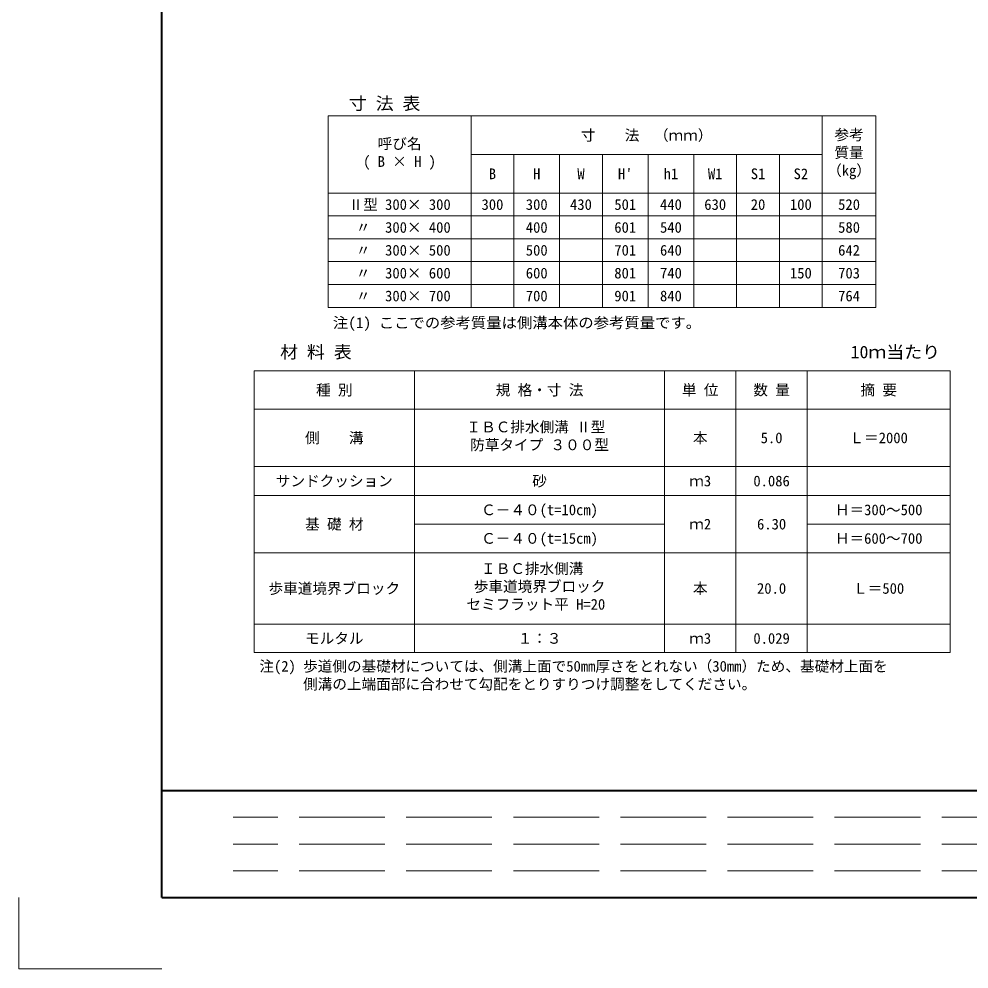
# Model space of a CAD drawing. Units: millimetres at full size; details may follow other scales. Extents: x 164402 to 209100, y 872507 to 885397.
# Drawn here: x 181594 to 184256, y 872507 to 875168 of the extents above; entities that cross this region are included whole.
import ezdxf
from ezdxf.enums import TextEntityAlignment as Align

# ---------------------------------------------------------------- set-up
doc = ezdxf.new("R2010")
doc.units = ezdxf.units.MM
doc.header["$LTSCALE"] = 40
doc.linetypes.add('DASHED', pattern=[7.5, 6, -1.5])
for name, color, linetype, lineweight in [('0_2', 7, 'Continuous', 13), ('Defpoints_3', 8, 'Continuous', 0), ('図枠', 7, 'Continuous', 5), ('寸法表', 30, 'Continuous', 13)]:
    doc.layers.add(name, color=color, linetype=linetype, lineweight=lineweight)
doc.layers.add('文字', color=7, linetype='Continuous')
doc.styles.add('ＭＳ 明朝', font='')
doc.styles.get('ＭＳ 明朝').set_extended_font_data('MS Mincho')

msp = doc.modelspace()

# ---------------------------------------------------------------- linework, layer by layer
at = {"layer": 'Defpoints_3'}
for p, q in [((182860.69, 874616.09), (182980.69, 874616.09)), ((183108.69, 874616.09), (183228.69, 874616.09)), ((183484.69, 874616.09), (183844.69, 874616.09)), ((182860.69, 874552.09), (182980.69, 874552.09)), ((183108.69, 874552.09), (183228.69, 874552.09)), ((183484.69, 874552.09), (183844.69, 874552.09)), ((182860.69, 874488.09), (182980.69, 874488.09)), ((183108.69, 874488.09), (183228.69, 874488.09)), ((183484.69, 874488.09), (183724.69, 874488.09)), ((182860.69, 874424.09), (182980.69, 874424.09)), ((183108.69, 874424.09), (183228.69, 874424.09)), ((183484.69, 874424.09), (183844.69, 874424.09))]:
    msp.add_line(p, q, dxfattribs=at)
at = {"layer": 'Defpoints_3', "color": 7, "lineweight": 13}
for p, q in [((181594.36, 872707.22), (181594.36, 872507.22)), ((181594.36, 872507.22), (181994.36, 872507.22))]:
    msp.add_line(p, q, dxfattribs=at)
at = {"layer": '図枠', "lineweight": 40}
for p, q in [((181994.36, 872707.22), (181994.36, 878247.22)), ((181994.36, 873007.22), (189794.36, 873007.22)), ((181994.36, 872707.22), (189794.36, 872707.22))]:
    msp.add_line(p, q, dxfattribs=at)
at = {"layer": '図枠', "linetype": 'DASHED', "lineweight": 9}
for p, q in [((185319.36, 872932.22), (182194.36, 872932.22)), ((185319.36, 872857.22), (182194.36, 872857.22)), ((185319.36, 872782.22), (182194.36, 872782.22))]:
    msp.add_line(p, q, dxfattribs=at)
at = {"layer": '寸法表'}
for p, q in [((182460.69, 874896.09), (183994.69, 874896.09)), ((182460.69, 874896.09), (182460.69, 874360.09)), ((182860.69, 874896.09), (182860.69, 874360.09)), ((183844.69, 874896.09), (183844.69, 874360.09)), ((183994.69, 874896.09), (183994.69, 874360.09)), ((182860.69, 874788.09), (183844.69, 874788.09)), ((182980.69, 874788.09), (182980.69, 874360.09)), ((183108.69, 874788.09), (183108.69, 874360.09)), ((183228.69, 874788.09), (183228.69, 874360.09)), ((183356.69, 874788.09), (183356.69, 874360.09)), ((183484.69, 874788.09), (183484.69, 874360.09)), ((183604.69, 874788.09), (183604.69, 874360.09)), ((183724.69, 874788.09), (183724.69, 874360.09)), ((182460.69, 874680.09), (183994.69, 874680.09)), ((182460.69, 874616.09), (182860.69, 874616.09)), ((182980.69, 874616.09), (183108.69, 874616.09)), ((183228.69, 874616.09), (183484.69, 874616.09)), ((183844.69, 874616.09), (183994.69, 874616.09)), ((182460.69, 874552.09), (182860.69, 874552.09)), ((182980.69, 874552.09), (183108.69, 874552.09)), ((183228.69, 874552.09), (183484.69, 874552.09)), ((183844.69, 874552.09), (183994.69, 874552.09)), ((182460.69, 874488.09), (182860.69, 874488.09)), ((182980.69, 874488.09), (183108.69, 874488.09)), ((183228.69, 874488.09), (183484.69, 874488.09)), ((183724.69, 874488.09), (183994.69, 874488.09)), ((182460.69, 874424.09), (182860.69, 874424.09)), ((182980.69, 874424.09), (183108.69, 874424.09)), ((183228.69, 874424.09), (183484.69, 874424.09)), ((183844.69, 874424.09), (183994.69, 874424.09)), ((182460.69, 874360.09), (183994.69, 874360.09)), ((182252.69, 874182.7), (184202.69, 874182.7)), ((182252.69, 874182.7), (182252.69, 873393.1)), ((182702.69, 874182.7), (182702.69, 873393.1)), ((183402.69, 874182.7), (183402.69, 873393.1)), ((183602.69, 874182.7), (183602.69, 873393.1)), ((183802.69, 874182.7), (183802.69, 873393.1)), ((184202.69, 874182.7), (184202.69, 873393.1)), ((182252.69, 874074.7), (184202.69, 874074.7)), ((182252.69, 873914.7), (184202.69, 873914.7)), ((182252.69, 873833.1), (184202.69, 873833.1)), ((182702.69, 873753.1), (183402.69, 873753.1)), ((183802.69, 873753.1), (184202.69, 873753.1)), ((182252.69, 873673.1), (184202.69, 873673.1)), ((182252.69, 873473.1), (184202.69, 873473.1)), ((182252.69, 873393.1), (184202.69, 873393.1))]:
    msp.add_line(p, q, dxfattribs=at)

# ---------------------------------------------------------------- texts
at = {"layer": '0_2', "style": 'ＭＳ 明朝'}
for s, p in [('注(2) 歩道側の基礎材については、側溝上面で50mm厚さをとれない（30mm）ため、基礎材上面を ', (182267.69, 873370.09)), ('      側溝の上端面部に合わせて勾配をとりすりつけ調整をしてください。', (182267.69, 873320.09))]:
    msp.add_text(s, height=30.02, dxfattribs=at).set_placement(p, align=Align.TOP_LEFT)
at = {"layer": '寸法表', "style": 'ＭＳ 明朝'}
for s, p in [('寸\u3000\u3000法\u3000（ｍｍ）', (183352.69, 874842.09)), ('B', (182920.69, 874734.09)), ('H', (183044.69, 874734.09)), ('W', (183168.69, 874734.09)), ("H'", (183292.69, 874734.09)), ('h1', (183420.69, 874734.09)), ('W1', (183544.69, 874734.09)), ('S1', (183664.69, 874734.09)), ('S2', (183784.69, 874734.09)), ('Ⅱ型 300× 300', (182660.69, 874648.09)), ('300', (182920.69, 874648.09)), ('300', (183044.69, 874648.09)), ('430', (183168.69, 874648.09)), ('501', (183292.69, 874648.09)), ('440', (183420.69, 874648.09)), ('630', (183544.69, 874648.09)), ('20', (183664.69, 874648.09)), ('100', (183784.69, 874648.09)), ('520', (183919.69, 874648.09)), (' 〃\u3000300× 400', (182660.69, 874584.09)), ('400', (183044.69, 874584.09)), ('601', (183292.69, 874584.09)), ('540', (183420.69, 874584.09)), ('580', (183919.69, 874584.09)), (' 〃\u3000300× 500', (182660.69, 874520.09)), ('500', (183044.69, 874520.09)), ('701', (183292.69, 874520.09)), ('640', (183420.69, 874520.09)), ('642', (183919.69, 874520.09)), (' 〃\u3000300× 600', (182660.69, 874456.09)), ('600', (183044.69, 874456.09)), ('801', (183292.69, 874456.09)), ('740', (183420.69, 874456.09)), ('150', (183784.69, 874456.09)), ('703', (183919.69, 874456.09)), (' 〃\u3000300× 700', (182660.69, 874392.09)), ('700', (183044.69, 874392.09)), ('901', (183292.69, 874392.09)), ('840', (183420.69, 874392.09)), ('764', (183919.69, 874392.09)), ('種 別', (182477.69, 874128.7)), ('規 格・寸 法', (183052.69, 874128.7)), ('単 位', (183502.69, 874128.7)), ('数 量', (183702.69, 874128.7)), ('摘 要', (184002.69, 874128.7)), ('側\u3000\u3000溝', (182477.69, 873994.7)), ('本', (183502.69, 873994.7)), ('5.0', (183702.69, 873994.7)), ('Ｌ＝2000', (184002.69, 873994.7)), ('サンドクッション', (182477.69, 873873.9)), ('砂', (183052.69, 873873.9)), ('ｍ3', (183502.69, 873873.9)), ('0.086', (183702.69, 873873.9)), ('Ｃ－４０(t=10cm)', (183052.69, 873793.1)), ('Ｈ＝300～500', (184002.69, 873793.1)), ('基 礎 材', (182477.69, 873753.1)), ('ｍ2', (183502.69, 873753.1)), ('6.30', (183702.69, 873753.1)), ('Ｃ－４０(t=15cm)', (183052.69, 873713.1)), ('Ｈ＝600～700', (184002.69, 873713.1)), ('歩車道境界ブロック', (182477.69, 873573.1)), ('本', (183502.69, 873573.1)), ('20.0', (183702.69, 873573.1)), ('Ｌ＝500', (184002.69, 873573.1)), ('モルタル', (182477.69, 873433.1)), ('１：３', (183052.69, 873433.1)), ('ｍ3', (183502.69, 873433.1)), ('0.029', (183702.69, 873433.1))]:
    msp.add_text(s, height=30.02, dxfattribs=at).set_placement(p, align=Align.MIDDLE_CENTER)
for s, p in [('参考', (183878.74, 874858.57)), ('呼び名', (182599.27, 874833.57)), ('質量', (183878.74, 874808.57)), ('( B × H )', (182558.32, 874783.57)), ('（kg）', (183858.27, 874758.57)), ('ＩＢＣ排水側溝 Ⅱ型 ', (182847.94, 874040.17)), ('防草タイプ ３００型', (182858.18, 873990.17)), ('ＩＢＣ排水側溝\u3000', (182888.89, 873643.57)), ('歩車道境界ブロック', (182868.42, 873593.57)), ('セミフラット平 H=20 ', (182847.94, 873543.57))]:
    msp.add_text(s, height=30.02, dxfattribs=at).set_placement(p, align=Align.TOP_LEFT)
at = {"layer": '文字', "style": 'ＭＳ 明朝', "width": 1.05}
msp.add_text('寸 法 表', height=35.03, dxfattribs=at).set_placement((182618.69, 874931.09), align=Align.MIDDLE_CENTER)
for s, height, p in [('注(1) ここでの参考質量は側溝本体の参考質量です。', 30.02, (182473.56, 874293.01)), ('10ｍ当たり', 35.03, (183923.93, 874207.06))]:
    msp.add_text(s, height=height, dxfattribs=at).set_placement(p, align=Align.BOTTOM_LEFT)
msp.add_text('材 料 表', height=35.03, dxfattribs=at).set_placement((182426.09, 874207.06), align=Align.BOTTOM_CENTER)

doc.saveas('drawing.dxf')
